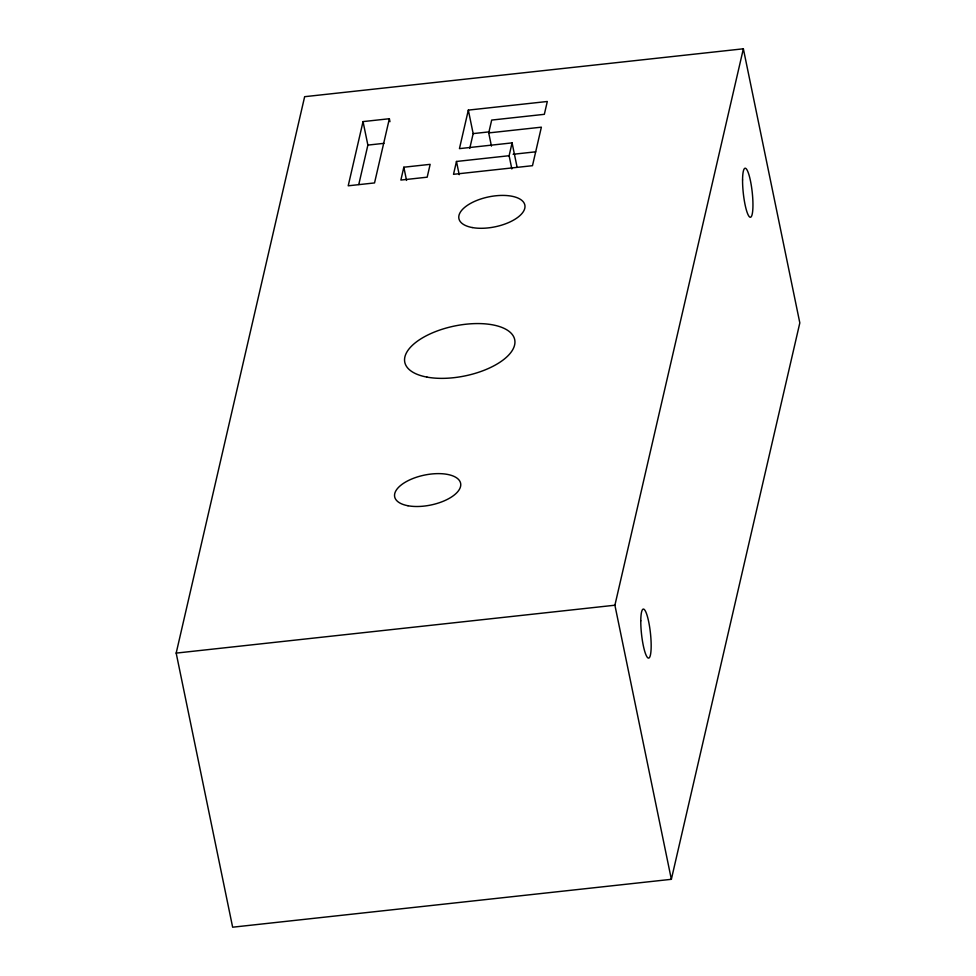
<?xml version="1.0" encoding="UTF-8"?>
<svg xmlns="http://www.w3.org/2000/svg" width="976" height="976" viewBox="0 0 976 976"><rect width="100%" height="100%" fill="white"/><g stroke="black" fill="none" stroke-linecap="round" stroke-linejoin="round"><path stroke-width="1.46" d="M176.18 653.103L304.646 96.685L743.358 48.8L799.82 322.897L671.354 879.315L232.642 927.2L176.18 653.103L614.904 605.218L743.358 48.8M363.035 121.597L348.212 185.806L374.54 182.927L389.363 118.73L363.035 121.597L367.879 145.095L358.778 184.488M403.832 167.213L400.868 180.06L427.183 177.181L430.148 164.346L403.832 167.213L406.553 180.438M488.72 132.919L491.684 120.072L544.34 114.326L547.304 101.492L468.334 110.105L459.44 148.633L512.083 142.886L509.118 155.721L456.475 161.467L453.511 174.314L532.481 165.688L541.375 127.173L488.72 132.919L491.453 146.132M469.749 148.425L473.165 133.602L468.334 110.105M367.879 145.095L383.958 143.338M473.165 133.602L489.562 131.821M513.12 154.281L535.678 151.817M614.904 605.218L671.354 879.315M512.083 142.886L516.926 166.384M509.118 155.721L511.839 168.946M456.475 161.467L459.196 174.692M389.363 118.73L389.961 121.671M427 377.114A56.096 25.486 -11.6 0 0 514.608 344.967A56.096 25.486 -11.6 0 0 437.699 330.779A56.096 25.486 -11.6 0 0 427 377.114M472.225 227.542A33.66 15.299 -11.6 0 0 524.795 208.254A33.66 15.299 -11.6 0 0 478.643 199.738A33.66 15.299 -11.6 0 0 472.225 227.542M407.992 505.751A33.66 15.299 -11.6 0 0 460.562 486.463A33.66 15.299 -11.6 0 0 414.41 477.947A33.66 15.299 -11.6 0 0 407.992 505.751M742.565 179.962A24.681 4.49 83.8 0 0 750.251 217.27A24.681 4.49 83.8 0 0 750.483 180.963A24.681 4.49 83.8 0 0 742.565 179.962M640.781 620.809A24.681 4.49 83.8 0 0 648.467 658.117A24.681 4.49 83.8 0 0 648.698 621.81A24.681 4.49 83.8 0 0 640.781 620.809"/></g></svg>
